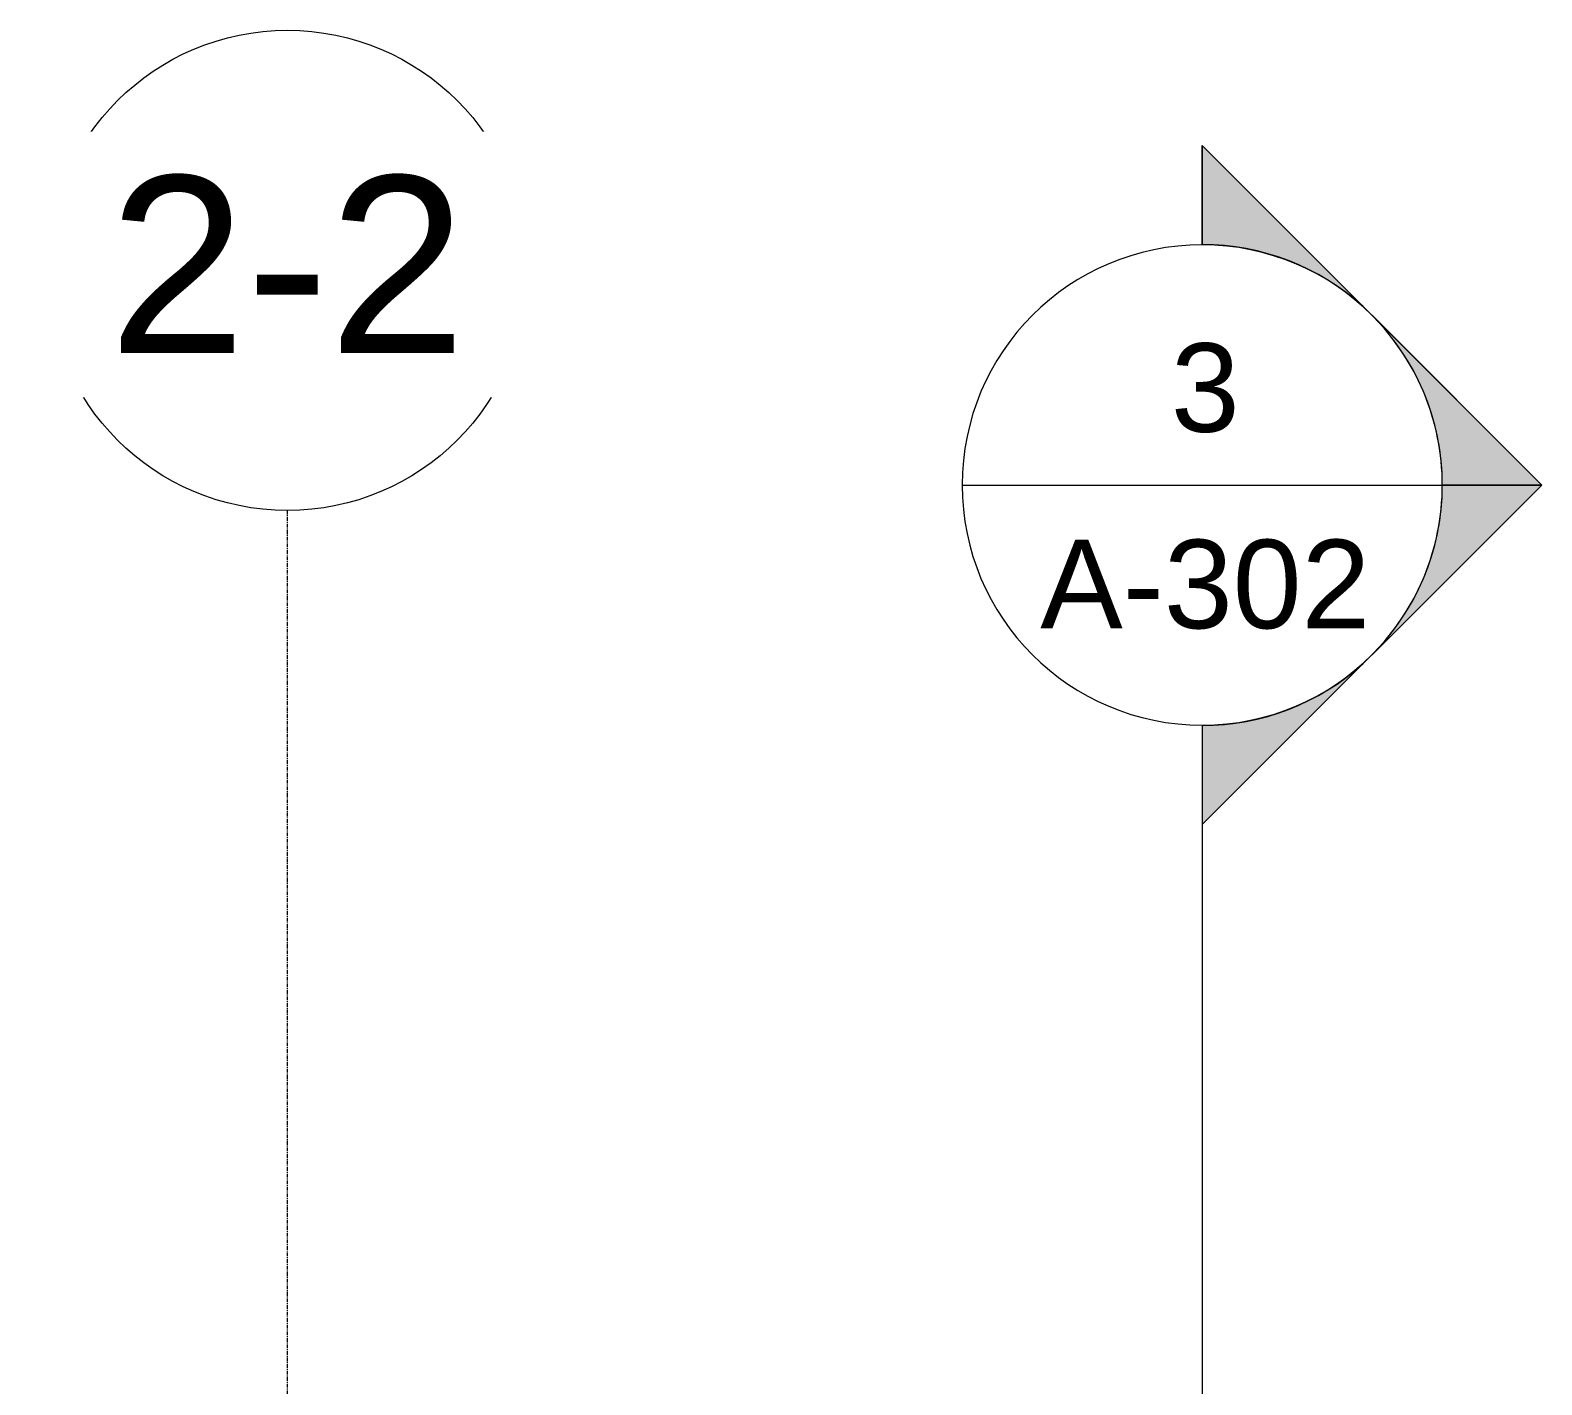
# Model space of a CAD drawing. Header units: inches. Extents: x 20478 to 36715, y -248 to 750.
# Drawn here: x 27889.9 to 28091.4, y 457.3 to 637.8 of the extents above; entities that cross this region are included whole.
import ezdxf

# ---------------------------------------------------------------- set-up
doc = ezdxf.new("R2010")
doc.units = ezdxf.units.IN
doc.header["$MEASUREMENT"] = 0
doc.linetypes.add('Grid Line 1_2_', pattern=[0.875, 0.5, -0.125, 0.125, -0.125])
for name, color, linetype, lineweight in [('G-ANNO-SYMB', 111, 'Continuous', 9), ('S-GRID', 1, 'Continuous', 9), ('S-GRID-IDEN', 1, 'Continuous', 9)]:
    doc.layers.add(name, color=color, linetype=linetype, lineweight=lineweight)
doc.styles.add('Arial', font='arial.ttf', dxfattribs={"height": 23.60479})
doc.styles.add('Arial_1', font='arial.ttf', dxfattribs={"height": 11.802395})

# ---------------------------------------------------------------- blocks, each defined once
blk = doc.blocks.new('Grid - Grid Head - Circle-14747-Elevation - South')
at = {"layer": 'S-GRID-IDEN'}
blk.add_circle((23085.89, 605.76), 32, dxfattribs=at)
blk = doc.blocks.new('Section - Section Head - Filled-1526-Elevation - South')
at = {"layer": 'G-ANNO-SYMB'}
h = blk.add_hatch(color=256, dxfattribs=at)
edge = h.paths.add_edge_path(flags=0)
edge.add_arc((25498.9, 577.16), 32.04, 47.9216, 90)
edge.add_line((25498.9, 609.2), (25498.9, 622.41))
edge.add_line((25498.9, 622.41), (25520.37, 600.94))
h = blk.add_hatch(color=256, dxfattribs=at)
edge = h.paths.add_edge_path(flags=0)
edge.add_line((25521.53, 599.78), (25544.15, 577.16))
edge.add_line((25544.15, 577.16), (25530.9, 577.16))
edge.add_arc((25498.9, 577.16), 32, 0, 45)
h = blk.add_hatch(color=256, dxfattribs=at)
edge = h.paths.add_edge_path(flags=0)
edge.add_arc((25498.9, 577.16), 32, 315, 360)
edge.add_line((25530.9, 577.16), (25544.15, 577.16))
edge.add_line((25544.15, 577.16), (25521.53, 554.53))
h = blk.add_hatch(color=256, dxfattribs=at)
edge = h.paths.add_edge_path(flags=0)
edge.add_line((25520.37, 553.37), (25498.9, 531.9))
edge.add_line((25498.9, 531.9), (25498.9, 545.12))
edge.add_arc((25498.9, 577.16), 32.04, 270, 312.0784)
for p, q in [((25544.15, 577.16), (25498.9, 622.41)), ((25498.9, 609.16), (25498.9, 622.41)), ((25520.37, 600.94), (25498.9, 622.41)), ((25498.9, 622.41), (25498.9, 609.2)), ((25544.15, 577.16), (25521.53, 599.78)), ((25544.15, 577.16), (25498.9, 531.9)), ((25521.53, 554.53), (25544.15, 577.16)), ((25530.9, 577.16), (25544.15, 577.16)), ((25544.15, 577.16), (25530.9, 577.16)), ((25498.9, 531.9), (25520.37, 553.37)), ((25498.9, 545.16), (25498.9, 531.9)), ((25498.9, 545.12), (25498.9, 531.9))]:
    blk.add_line(p, q, dxfattribs=at)
for radius, start, end in [(32, 90, 270), (32.04, 47.9216, 90), (32, 270, 90), (32, 0, 45), (32, 315, 360), (32.04, 270, 312.0784)]:
    blk.add_arc((25498.9, 577.16), radius, start, end, dxfattribs=at)

msp = doc.modelspace()

# ---------------------------------------------------------------- linework, layer by layer
at = {"layer": 'G-ANNO-SYMB'}
for p, q in [((28014.14088, 577.15708), (28078.14088, 577.15708)), ((28046.14088, 545.15708), (28046.14088, -54.81697))]:
    msp.add_line(p, q, dxfattribs=at)
at = {"layer": 'S-GRID', "linetype": 'Grid Line 1_2_'}
msp.add_line((27924.21415, -132), (27924.21415, 573.76478), dxfattribs=at)
msp.add_line((27924.21415, -132), (27924.21415, 573.76478), dxfattribs=at)

# ---------------------------------------------------------------- block references
at = {"layer": 'G-ANNO-SYMB'}
msp.add_blockref('Section - Section Head - Filled-1526-Elevation - South', (2547.24121, 0), dxfattribs=at)
at = {"layer": 'S-GRID-IDEN'}
msp.add_blockref('Grid - Grid Head - Circle-14747-Elevation - South', (4838.32392, 0), dxfattribs=at)

# ---------------------------------------------------------------- texts
at = {"layer": 'G-ANNO-SYMB', "attachment_point": 2, "line_spacing_factor": 0.938532, "style": 'Arial_1'}
for s, insert, char_height, width in [('3', (28046.55071, 596.04924), 11.8024, 10.944), ('A-302', (28046.55071, 569.86758), 11.802395, 52.416)]:
    msp.add_mtext(s, dxfattribs=dict(at, insert=insert, char_height=char_height, width=width))

# ---------------------------------------------------------------- next in the draw order: texts
at = {"layer": 'S-GRID-IDEN', "insert": (27924.20799, 618.34727), "char_height": 23.60479, "width": 56.736, "attachment_point": 2, "line_spacing_factor": 0.938532, "style": 'Arial', "bg_fill": 3, "box_fill_scale": 1.25, "bg_fill_color": 0, "bg_fill_transparency": 0}
msp.add_mtext('1-2', dxfattribs=at)

# ---------------------------------------------------------------- next in the draw order: block references
at = {"layer": 'S-GRID-IDEN'}
msp.add_blockref('Grid - Grid Head - Circle-14747-Elevation - South', (4838.32392, 0), dxfattribs=at)

# ---------------------------------------------------------------- next in the draw order: texts
at = {"layer": 'S-GRID-IDEN', "insert": (27924.20799, 618.34727), "char_height": 23.60479, "width": 56.736, "attachment_point": 2, "line_spacing_factor": 0.938532, "style": 'Arial', "bg_fill": 3, "box_fill_scale": 1.25, "bg_fill_color": 0, "bg_fill_transparency": 0}
msp.add_mtext('2-2', dxfattribs=at)

doc.saveas('drawing.dxf')
